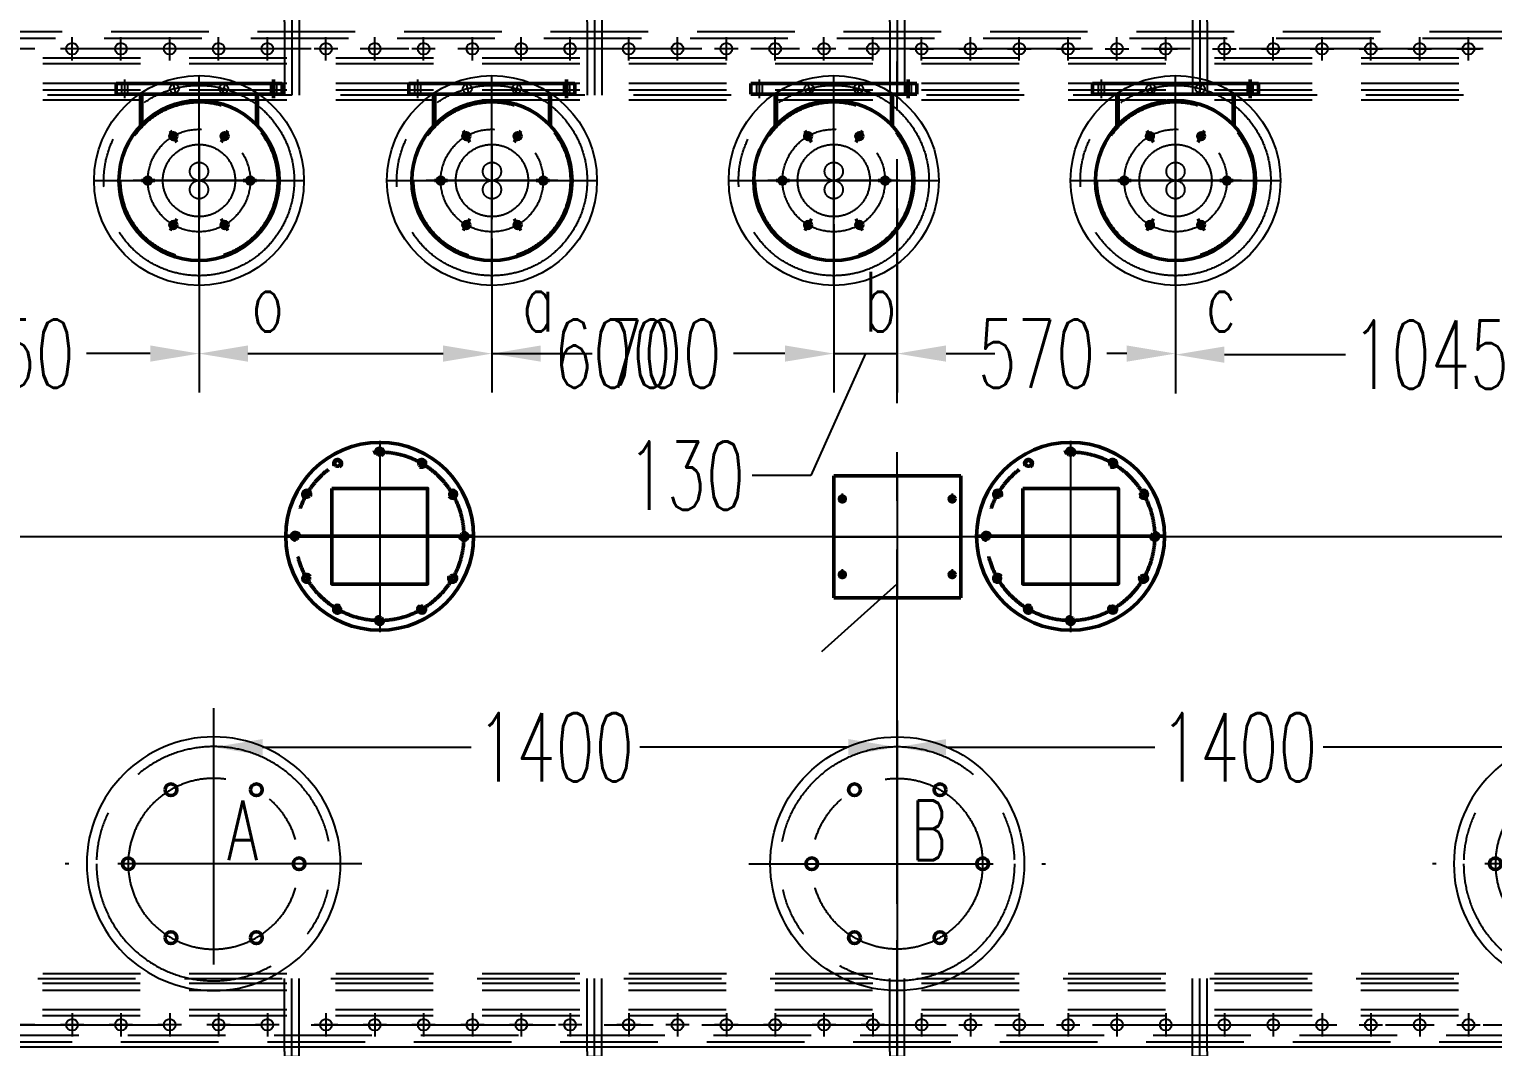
# Model space of a CAD drawing. Header units: millimetres. Extents: x -1000 to 22760, y -400 to 16400.
# Drawn here: x 2776 to 5773, y 2989 to 5074 of the extents above; entities that cross this region are included whole.
import ezdxf

# ---------------------------------------------------------------- set-up
doc = ezdxf.new("R2010")
doc.units = ezdxf.units.MM
doc.header["$LTSCALE"] = 400
for name, pattern in [('CENTER', [2, 1.25, -0.25, 0.25, -0.25]), ('CENTER2', [28.575, 19.05, -3.175, 3.175, -3.175]), ('DASHED', [0.75, 0.5, -0.25]), ('PHANTOM', [2.5, 1.25, -0.25, 0.25, -0.25, 0.25, -0.25])]:
    doc.linetypes.add(name, pattern=pattern)
for name, color, linetype, lineweight in [('0粗实线层', 7, 'Continuous', 50), ('1虚线层', 5, 'DASHED', 25), ('2中心线层', 1, 'CENTER', 25), ('3双点划线层', 4, 'PHANTOM', 25), ('4细实线层', 2, 'Continuous', 25), ('5文字层', 6, 'Continuous', 25)]:
    doc.layers.add(name, color=color, linetype=linetype, lineweight=lineweight)
doc.layers.add('中心线', color=1, linetype='CENTER2')
doc.styles.add('PC_TEXTSTYLE', font='txt.shx', dxfattribs={"width": 0.67, "bigfont": 'hztxt.shx'})
doc.styles.add('TH_GBDIM', font='txt.shx', dxfattribs={"width": 0.67, "bigfont": 'hztxt.shx'})
doc.dimstyles.new('TH_GBDIM', dxfattribs={"dimscale": 40, "dimtxt": 3.5, "dimasz": 2.5, "dimexe": 2, "dimexo": 0, "dimgap": 1.5, "dimtad": 0, "dimtoh": 1, "dimdec": 1, "dimdsep": 46, "dimtxsty": 'TH_GBDIM', "dimcen": 2.5, "dimclrd": 3, "dimclre": 3, "dimclrt": 6, "dimadec": 0, "dimazin": 2, "dimtfac": 0.714286, "dimtdec": 1, "dimtmove": 0, "dimatfit": 3, "dimfxl": 0, "dimtzin": 0, "dimlwd": -1, "dimlwe": -1, "dimarcsym": 0})

# ---------------------------------------------------------------- blocks, each defined once
blk = doc.blocks.new('A$C2EB3477B')
at = {"linetype": 'Continuous'}
for p, q in [((-1185, 160), (-1215, 160)), ((-1215, 160), (-1215, 150)), ((-1185, 150), (-1185, 160))]:
    blk.add_line(p, q, dxfattribs=at)
at = {"color": 6, "linetype": 'Continuous'}
for p, q in [((-1215, 150), (-1215, 0)), ((-1185, 150), (-1185, 0))]:
    blk.add_line(p, q, dxfattribs=at)
at = {"color": 1, "linetype": 'CENTER'}
blk.add_line((-1200, 173.1), (-1200, 0), dxfattribs=at)
blk = doc.blocks.new('*D33')
at = {"color": 3}
for p, q in [((4553.8, 3545.3), (4553.8, 2691.6)), ((1903.8, 3299.9), (1903.8, 2691.6)), ((2003.8, 2771.6), (3050.3, 2771.6)), ((4453.8, 2771.6), (3407.2, 2771.6))]:
    blk.add_line(p, q, dxfattribs=at)
for points in [[(2003.8, 2788.3), (2003.8, 2755), (1903.8, 2771.6)], [(4453.8, 2788.3), (4453.8, 2755), (4553.8, 2771.6)]]:
    blk.add_solid(points, dxfattribs=at)
at = {"layer": 'Defpoints', "color": 0}
for p in [(4553.8, 3545.3), (1903.8, 3299.9), (4553.8, 2771.6)]:
    blk.add_point(p, dxfattribs=at)
at = {"color": 6, "insert": (3228.8, 2771.6), "char_height": 140, "attachment_point": 5, "style": 'TH_GBDIM'}
blk.add_mtext('2650', dxfattribs=at)
blk = doc.blocks.new('A$C6EA47284')
for centre in [(1065, 2000), (1165, 2000), (1265, 2000), (1365, 2000), (1465, 2000), (1585, 2000), (1685, 2000), (1785, 2000), (1885, 2000), (1985, 2000), (2085, 2000), (2205, 2000), (2305, 2000), (2405, 2000), (2505, 2000), (2605, 2000), (2705, 2000), (2805, 2000), (2905, 2000), (3005, 2000), (3105, 2000), (3205, 2000), (3305, 2000), (3425, 2000), (3525, 2000), (3625, 2000), (3725, 2000), (3825, 2000), (3925, 2000), (1065, 0), (1165, 0), (1265, 0), (1365, 0), (1465, 0), (1585, 0), (1685, 0), (1785, 0), (1885, 0), (1985, 0), (2085, 0), (2205, 0), (2305, 0), (2405, 0), (2505, 0), (2605, 0), (2705, 0), (2805, 0), (2905, 0), (3005, 0), (3105, 0), (3205, 0), (3305, 0), (3425, 0), (3525, 0), (3625, 0), (3725, 0), (3825, 0), (3925, 0)]:
    blk.add_circle(centre, 12)
at = {"layer": '2中心线层'}
for p, q in [((1065, 1976), (1065, 2024)), ((1165, 1976), (1165, 2024)), ((1265, 1976), (1265, 2024)), ((1365, 1976), (1365, 2024)), ((1465, 1976), (1465, 2024)), ((1585, 1976), (1585, 2024)), ((1685, 1976), (1685, 2024)), ((1785, 1976), (1785, 2024)), ((1885, 1976), (1885, 2024)), ((1985, 1976), (1985, 2024)), ((2085, 1976), (2085, 2024)), ((2205, 1976), (2205, 2024)), ((2305, 1976), (2305, 2024)), ((2405, 1976), (2405, 2024)), ((2505, 1976), (2505, 2024)), ((2605, 1976), (2605, 2024)), ((2705, 1976), (2705, 2024)), ((2805, 1976), (2805, 2024)), ((2905, 1976), (2905, 2024)), ((3005, 1976), (3005, 2024)), ((3105, 1976), (3105, 2024)), ((3205, 1976), (3205, 2024)), ((3305, 1976), (3305, 2024)), ((3425, 1976), (3425, 2024)), ((3525, 1976), (3525, 2024)), ((3625, 1976), (3625, 2024)), ((3725, 1976), (3725, 2024)), ((3825, 1976), (3825, 2024)), ((3925, 1976), (3925, 2024)), ((989, 2000), (941, 2000)), ((1089, 2000), (1041, 2000)), ((1189, 2000), (1141, 2000)), ((1289, 2000), (1241, 2000)), ((1389, 2000), (1341, 2000)), ((1489, 2000), (1441, 2000)), ((1609, 2000), (1561, 2000)), ((1709, 2000), (1661, 2000)), ((1809, 2000), (1761, 2000)), ((1909, 2000), (1861, 2000)), ((2009, 2000), (1961, 2000)), ((2109, 2000), (2061, 2000)), ((2229, 2000), (2181, 2000)), ((2329, 2000), (2281, 2000)), ((2429, 2000), (2381, 2000)), ((2529, 2000), (2481, 2000)), ((2629, 2000), (2581, 2000)), ((2729, 2000), (2681, 2000)), ((2781, 2000), (2829, 2000)), ((2881, 2000), (2929, 2000)), ((2981, 2000), (3029, 2000)), ((3081, 2000), (3129, 2000)), ((3181, 2000), (3229, 2000)), ((3281, 2000), (3329, 2000)), ((3401, 2000), (3449, 2000)), ((3501, 2000), (3549, 2000)), ((3601, 2000), (3649, 2000)), ((3701, 2000), (3749, 2000)), ((3801, 2000), (3849, 2000)), ((3901, 2000), (3949, 2000)), ((989, 0), (941, 0)), ((1089, 0), (1041, 0)), ((1065, 24), (1065, -24)), ((1189, 0), (1141, 0)), ((1165, 24), (1165, -24)), ((1289, 0), (1241, 0)), ((1265, 24), (1265, -24)), ((1389, 0), (1341, 0)), ((1365, 24), (1365, -24)), ((1489, 0), (1441, 0)), ((1465, 24), (1465, -24)), ((1609, 0), (1561, 0)), ((1585, 24), (1585, -24)), ((1709, 0), (1661, 0)), ((1685, 24), (1685, -24)), ((1809, 0), (1761, 0)), ((1785, 24), (1785, -24)), ((1909, 0), (1861, 0)), ((1885, 24), (1885, -24)), ((2009, 0), (1961, 0)), ((1985, 24), (1985, -24)), ((2109, 0), (2061, 0)), ((2085, 24), (2085, -24)), ((2229, 0), (2181, 0)), ((2205, 24), (2205, -24)), ((2329, 0), (2281, 0)), ((2305, 24), (2305, -24)), ((2429, 0), (2381, 0)), ((2405, 24), (2405, -24)), ((2529, 0), (2481, 0)), ((2505, 24), (2505, -24)), ((2629, 0), (2581, 0)), ((2605, 24), (2605, -24)), ((2729, 0), (2681, 0)), ((2705, 24), (2705, -24)), ((2781, 0), (2829, 0)), ((2805, 24), (2805, -24)), ((2881, 0), (2929, 0)), ((2905, 24), (2905, -24)), ((2981, 0), (3029, 0)), ((3005, 24), (3005, -24)), ((3081, 0), (3129, 0)), ((3105, 24), (3105, -24)), ((3181, 0), (3229, 0)), ((3205, 24), (3205, -24)), ((3281, 0), (3329, 0)), ((3305, 24), (3305, -24)), ((3401, 0), (3449, 0)), ((3425, 24), (3425, -24)), ((3501, 0), (3549, 0)), ((3525, 24), (3525, -24)), ((3601, 0), (3649, 0)), ((3625, 24), (3625, -24)), ((3701, 0), (3749, 0)), ((3725, 24), (3725, -24)), ((3801, 0), (3849, 0)), ((3825, 24), (3825, -24)), ((3901, 0), (3949, 0)), ((3925, 24), (3925, -24))]:
    blk.add_line(p, q, dxfattribs=at)
blk = doc.blocks.new('hghghg')
for centre in [(4104.4, -151.6), (4279.4, -151.6), (4016.9, -303.2), (4366.9, -303.2), (4104.4, -454.7), (4279.4, -454.7)]:
    blk.add_circle(centre, 12)
at = {"layer": '2中心线层'}
for p, q in [((4191.9, -9.4), (4191.9, -596.9)), ((3888.2, -303.2), (4495.7, -303.2))]:
    blk.add_line(p, q, dxfattribs=at)
for radius in [240, 175]:
    blk.add_circle((4191.9, -303.2), radius, dxfattribs=at)
at = {"layer": '4细实线层', "color": 0}
blk.add_circle((4191.9, -303.2), 260, dxfattribs=at)
blk = doc.blocks.new('中压升高座')
blk.add_line((3746.1, 2059.1), (3746.1, 2006.1))
blk.add_line((3746.1, 2059.1), (3746.1, 2006.1))
for centre, radius in [((3746.1, 1984.1), 215), ((3695.6, 2172.4), 9.5), ((3796.6, 2172.4), 9.5)]:
    blk.add_circle(centre, radius)
at = {"layer": '0粗实线层', "color": 1}
blk.add_line((3898.6, 2190.8), (3898.6, 2153), dxfattribs=at)
at = {"layer": '0粗实线层'}
for p, q in [((3576.1, 2161.1), (3576.1, 2183.1)), ((3576.1, 2183.1), (3916.1, 2183.1)), ((3916.1, 2161.1), (3576.1, 2161.1)), ((3626.1, 2161.1), (3626.1, 2095.9)), ((3866.1, 2161.1), (3866.1, 2095.9)), ((3916.1, 2183.1), (3916.1, 2161.1))]:
    blk.add_line(p, q, dxfattribs=at)
at = {"layer": '0粗实线层', "color": 1, "linetype": 'CENTER'}
for p, q in [((3687.1, 2086.2), (3700.7, 2062.7)), ((3805.1, 2086.2), (3791.5, 2062.7)), ((3628.2, 1984.1), (3655.3, 1984.1)), ((3864, 1984.1), (3836.8, 1984.1)), ((3687.1, 1881.9), (3700.7, 1905.5)), ((3805.1, 1881.9), (3791.5, 1905.5))]:
    blk.add_line(p, q, dxfattribs=at)
at = {"layer": '0粗实线层'}
for centre, radius in [((3746.1, 1984.1), 164), ((3693.6, 2075), 7), ((3798.6, 2075), 7), ((3641.1, 1984.1), 7), ((3851.1, 1984.1), 7), ((3693.6, 1893.1), 7), ((3798.6, 1893.1), 7)]:
    blk.add_circle(centre, radius, dxfattribs=at)
at = {"layer": '1虚线层', "color": 5}
for p, q in [((3587.6, 2183.1), (3587.6, 2161.1)), ((3599.6, 2183.1), (3599.6, 2161.1)), ((3630.1, 2161.1), (3630.1, 2100)), ((3862.1, 2161.1), (3862.1, 2100)), ((3892.6, 2183.1), (3892.6, 2161.1)), ((3904.6, 2183.1), (3904.6, 2161.1))]:
    blk.add_line(p, q, dxfattribs=at)
blk.add_circle((3746.1, 1984.1), 160, dxfattribs=at)
at = {"layer": '2中心线层', "color": 1}
for p, q in [((3593.6, 2190.8), (3593.6, 2153)), ((3898.6, 2190.8), (3898.6, 2153))]:
    blk.add_line(p, q, dxfattribs=at)
at = {"layer": '2中心线层'}
for p, q in [((3746.1, 1769.1), (3746.1, 2199.1)), ((3693.2, 2181.6), (3698.1, 2163.3)), ((3799, 2181.6), (3794.1, 2163.3)), ((3531.1, 1984.1), (3961.1, 1984.1)), ((3611.1, 1984.1), (3881.1, 1984.1)), ((3881.1, 1984.1), (3611.1, 1984.1))]:
    blk.add_line(p, q, dxfattribs=at)
blk.add_circle((3746.1, 1984.1), 195, dxfattribs=at)
at = {"layer": '2中心线层', "color": 1, "linetype": 'CENTER'}
blk.add_circle((3746.1, 1984.1), 105, dxfattribs=at)
at = {"layer": '3双点划线层', "color": 4}
for centre, radius in [((3746.1, 1984.1), 74), ((3746.1, 2002.8), 18.7), ((3746.1, 1965.4), 18.7)]:
    blk.add_circle(centre, radius, dxfattribs=at)
at = {"layer": '中心线'}
for p, q in [((3746.1, 1912.9), (3746.1, 2063.5)), ((3746.1, 1912.9), (3746.1, 2063.5)), ((3746.1, 2055.2), (3746.1, 1904.6)), ((3746.1, 2055.2), (3746.1, 1904.6))]:
    blk.add_line(p, q, dxfattribs=at)
blk = doc.blocks.new('A$C10221DA8')
at = {"layer": '0粗实线层', "color": 1, "linetype": 'CENTER'}
blk.add_line((192.5, 1), (-192.5, 1), dxfattribs=at)
at = {"layer": '0粗实线层'}
blk.add_lwpolyline([(-98, 99), (98, 99), (98, -97), (-98, -97)], close=True, dxfattribs=at)
at = {"layer": '0粗实线层', "linetype": 'ByBlock'}
blk.add_circle((0, 1), 192.5, dxfattribs=at)
at = {"layer": '0粗实线层', "color": 1, "linetype": 'CENTER'}
for centre, radius in [((0, 1), 172.5), ((-86.2, 150.4), 6), ((0, 173.5), 6), ((86.2, 150.4), 6), ((-149.4, 87.2), 6), ((149.4, 87.2), 6), ((-172.5, 1), 6), ((172.5, 1), 6), ((-149.4, -85.2), 6), ((149.4, -85.2), 6), ((-86.2, -148.4), 6), ((86.2, -148.4), 6), ((0, -171.5), 6)]:
    blk.add_circle(centre, radius, dxfattribs=at)
at = {"layer": '0粗实线层'}
for centre, start, end in [((0, 173.5), 300, 211.3287), ((-86.2, 150.4), 300, 211.3287), ((86.2, 150.4), 240, 151.3287), ((-149.4, 87.2), 330, 241.3287), ((149.4, 87.2), 210, 121.3287), ((-172.5, 1), 0, 271.3287), ((172.5, 1), 180, 91.3287), ((-149.4, -85.2), 30, 301.3287), ((149.4, -85.2), 150, 61.3287), ((-86.2, -148.4), 60, 331.3287), ((86.2, -148.4), 120, 31.3287), ((0, -171.5), 90, 1.3287)]:
    blk.add_arc(centre, 8, start, end, dxfattribs=at)
at = {"layer": '2中心线层', "color": 1}
for p, q in [((0, 196.5), (0, -194.5)), ((0, 195.5), (0, -195.5))]:
    blk.add_line(p, q, dxfattribs=at)
blk = doc.blocks.new('*D129')
at = {"color": 3}
for p, q in [((3123.8, 4631.1), (3123.8, 4329.4)), ((3723.8, 4631.1), (3723.8, 4329.4)), ((3223.8, 4409.4), (3623.8, 4409.4)), ((3723.8, 4409.4), (3823.8, 4409.4))]:
    blk.add_line(p, q, dxfattribs=at)
for points in [[(3223.8, 4426.1), (3223.8, 4392.8), (3123.8, 4409.4)], [(3623.8, 4426.1), (3623.8, 4392.8), (3723.8, 4409.4)]]:
    blk.add_solid(points, dxfattribs=at)
at = {"layer": 'Defpoints', "color": 0}
for p in [(3123.8, 4631.1), (3723.8, 4631.1), (3723.8, 4409.4)]:
    blk.add_point(p, dxfattribs=at)
at = {"color": 6, "insert": (3971, 4409.4), "char_height": 140, "attachment_point": 5, "style": 'TH_GBDIM'}
blk.add_mtext('600', dxfattribs=at)
blk = doc.blocks.new('*D130')
at = {"color": 3}
for p, q in [((4423.8, 4674.6), (4423.8, 4329.4)), ((3723.8, 4645.5), (3723.8, 4329.4)), ((3823.8, 4409.4), (3929.3, 4409.4)), ((4323.8, 4409.4), (4218.2, 4409.4))]:
    blk.add_line(p, q, dxfattribs=at)
for points in [[(3823.8, 4426.1), (3823.8, 4392.8), (3723.8, 4409.4)], [(4323.8, 4426.1), (4323.8, 4392.8), (4423.8, 4409.4)]]:
    blk.add_solid(points, dxfattribs=at)
at = {"layer": 'Defpoints', "color": 0}
for p in [(4423.8, 4674.6), (3723.8, 4645.5), (4423.8, 4409.4)]:
    blk.add_point(p, dxfattribs=at)
at = {"color": 6, "insert": (4073.8, 4409.4), "char_height": 140, "attachment_point": 5, "style": 'TH_GBDIM'}
blk.add_mtext('700', dxfattribs=at)
blk = doc.blocks.new('*D131')
at = {"color": 3}
for p, q in [((4423.8, 4674.6), (4423.8, 4329.4)), ((4553.8, 4639.3), (4553.8, 4329.4)), ((4323.8, 4409.4), (4223.8, 4409.4)), ((4488.8, 4409.4), (4376.9, 4159.5)), ((4423.8, 4409.4), (4553.8, 4409.4)), ((4423.8, 4409.4), (4553.8, 4409.4)), ((4653.8, 4409.4), (4753.8, 4409.4)), ((4376.9, 4159.5), (4256.9, 4159.5))]:
    blk.add_line(p, q, dxfattribs=at)
for points in [[(4323.8, 4426.1), (4323.8, 4392.8), (4423.8, 4409.4)], [(4653.8, 4426.1), (4653.8, 4392.8), (4553.8, 4409.4)]]:
    blk.add_solid(points, dxfattribs=at)
at = {"layer": 'Defpoints', "color": 0}
for p in [(4423.8, 4674.6), (4553.8, 4639.3), (4553.8, 4409.4)]:
    blk.add_point(p, dxfattribs=at)
at = {"color": 6, "insert": (4121.8, 4159.5), "char_height": 140, "attachment_point": 5, "style": 'TH_GBDIM'}
blk.add_mtext('130', dxfattribs=at)
blk = doc.blocks.new('*D132')
at = {"color": 3}
for p, q in [((4553.8, 4707), (4553.8, 4329.4)), ((5123.8, 4485.4), (5123.8, 4329.4)), ((4653.8, 4409.4), (4694.3, 4409.4)), ((5023.8, 4409.4), (4983.2, 4409.4))]:
    blk.add_line(p, q, dxfattribs=at)
for points in [[(4653.8, 4426.1), (4653.8, 4392.8), (4553.8, 4409.4)], [(5023.8, 4426.1), (5023.8, 4392.8), (5123.8, 4409.4)]]:
    blk.add_solid(points, dxfattribs=at)
at = {"layer": 'Defpoints', "color": 0}
for p in [(4553.8, 4707), (5123.8, 4485.4), (5123.8, 4409.4)]:
    blk.add_point(p, dxfattribs=at)
at = {"color": 6, "insert": (4838.8, 4409.4), "char_height": 140, "attachment_point": 5, "style": 'TH_GBDIM'}
blk.add_mtext('570', dxfattribs=at)
blk = doc.blocks.new('*D133')
at = {"color": 3}
for p, q in [((6168.8, 4748.5), (6168.8, 4327.3)), ((5123.8, 4716.1), (5123.8, 4327.3)), ((5223.8, 4407.3), (5471.8, 4407.3)), ((6068.8, 4407.3), (5820.8, 4407.3))]:
    blk.add_line(p, q, dxfattribs=at)
for points in [[(5223.8, 4424), (5223.8, 4390.6), (5123.8, 4407.3)], [(6068.8, 4424), (6068.8, 4390.6), (6168.8, 4407.3)]]:
    blk.add_solid(points, dxfattribs=at)
at = {"layer": 'Defpoints', "color": 0}
for p in [(6168.8, 4748.5), (5123.8, 4716.1), (6168.8, 4407.3)]:
    blk.add_point(p, dxfattribs=at)
at = {"color": 6, "insert": (5646.3, 4407.3), "char_height": 140, "attachment_point": 5, "style": 'TH_GBDIM'}
blk.add_mtext('1045', dxfattribs=at)
blk = doc.blocks.new('*D135')
at = {"color": 3}
for p, q in [((3123.8, 4648.5), (3123.8, 4329.4)), ((2373.8, 4580.5), (2373.8, 4329.4)), ((2473.8, 4409.4), (2604.3, 4409.4)), ((3023.8, 4409.4), (2893.2, 4409.4))]:
    blk.add_line(p, q, dxfattribs=at)
for points in [[(2473.8, 4426.1), (2473.8, 4392.8), (2373.8, 4409.4)], [(3023.8, 4426.1), (3023.8, 4392.8), (3123.8, 4409.4)]]:
    blk.add_solid(points, dxfattribs=at)
at = {"layer": 'Defpoints', "color": 0}
for p in [(3123.8, 4648.5), (2373.8, 4580.5), (3123.8, 4409.4)]:
    blk.add_point(p, dxfattribs=at)
at = {"color": 6, "insert": (2748.8, 4409.4), "char_height": 140, "attachment_point": 5, "style": 'TH_GBDIM'}
blk.add_mtext('750', dxfattribs=at)
blk = doc.blocks.new('*D136')
at = {"color": 3}
for p, q in [((3153.8, 3282), (3153.8, 3682.9)), ((4553.8, 3282), (4553.8, 3682.9)), ((3253.8, 3602.9), (3681.2, 3602.9)), ((4453.8, 3602.9), (4026.4, 3602.9))]:
    blk.add_line(p, q, dxfattribs=at)
for points in [[(3253.8, 3619.5), (3253.8, 3586.2), (3153.8, 3602.9)], [(4453.8, 3619.5), (4453.8, 3586.2), (4553.8, 3602.9)]]:
    blk.add_solid(points, dxfattribs=at)
at = {"layer": 'Defpoints', "color": 0}
for p in [(4553.8, 3602.9), (3153.8, 3282), (4553.8, 3282)]:
    blk.add_point(p, dxfattribs=at)
at = {"color": 6, "insert": (3853.8, 3602.9), "char_height": 140, "attachment_point": 5, "style": 'TH_GBDIM'}
blk.add_mtext('1400', dxfattribs=at)
blk = doc.blocks.new('*D137')
at = {"color": 3}
for p, q in [((4553.8, 3282), (4553.8, 3682.9)), ((5953.8, 3432.6), (5953.8, 3682.9)), ((4653.8, 3602.9), (5081.2, 3602.9)), ((5853.8, 3602.9), (5426.4, 3602.9))]:
    blk.add_line(p, q, dxfattribs=at)
for points in [[(4653.8, 3619.5), (4653.8, 3586.2), (4553.8, 3602.9)], [(5853.8, 3619.5), (5853.8, 3586.2), (5953.8, 3602.9)]]:
    blk.add_solid(points, dxfattribs=at)
at = {"layer": 'Defpoints', "color": 0}
for p in [(5953.8, 3602.9), (5953.8, 3432.6), (4553.8, 3282)]:
    blk.add_point(p, dxfattribs=at)
at = {"color": 6, "insert": (5253.8, 3602.9), "char_height": 140, "attachment_point": 5, "style": 'TH_GBDIM'}
blk.add_mtext('1400', dxfattribs=at)

msp = doc.modelspace()

# ---------------------------------------------------------------- linework, layer by layer
at = {"color": 1}
msp.add_line((8121.705, 4034.032), (1568.574, 4034.032), dxfattribs=at)
at = {"color": 3}
msp.add_line((4399.587, 3799.051), (4553.76, 3937.495), dxfattribs=at)
msp.add_line((1753.76, 2989.033), (7353.76, 2989.033))
at = {"layer": '0粗实线层'}
for p, q in [((4423.76, 4159.032), (4423.76, 3909.032)), ((4683.76, 4159.032), (4423.76, 4159.032)), ((4683.76, 3909.032), (4683.76, 4159.032)), ((4423.76, 3909.032), (4683.76, 3909.032))]:
    msp.add_line(p, q, dxfattribs=at)
for centre in [(4441.26, 4111.532), (4666.26, 4111.532), (4666.26, 4111.532), (4441.26, 3956.532), (4666.26, 3956.532), (4666.26, 3956.532)]:
    msp.add_circle(centre, 6, dxfattribs=at)
at = {"layer": '1虚线层'}
for p, q in [((7343.76, 5069.033), (1763.76, 5069.033)), ((7329.76, 5055.033), (1777.76, 5055.033)), ((7203.76, 5015.033), (1903.76, 5015.033)), ((7203.76, 5003.033), (1903.76, 5003.033)), ((7203.76, 4963.033), (1903.76, 4963.033)), ((7203.76, 4949.033), (1903.76, 4949.033)), ((7213.76, 4939.033), (1893.76, 4939.033)), ((7203.76, 4929.033), (1903.76, 4929.033)), ((1893.76, 3129.033), (7213.76, 3129.033)), ((1903.467, 3119.033), (7204.053, 3119.033)), ((1903.76, 3139.033), (7203.76, 3139.033)), ((1903.378, 3105.033), (7204.143, 3105.033)), ((1903.378, 3065.033), (7204.143, 3065.033)), ((1903.378, 3053.033), (7204.143, 3053.033)), ((1763.76, 2999.033), (7343.76, 2999.033)), ((1777.76, 3013.033), (7329.76, 3013.033))]:
    msp.add_line(p, q, dxfattribs=at)
at = {"layer": '2中心线层'}
for p, q in [((4553.76, 2707.641), (4553.76, 5509.034)), ((7353.76, 5034.033), (1753.76, 5034.033)), ((4553.76, 4159.032), (4553.76, 3909.032)), ((4435.26, 4111.532), (4447.26, 4111.532)), ((4441.26, 4122.549), (4441.26, 4102.278)), ((4660.26, 4111.532), (4672.26, 4111.532)), ((4666.26, 4122.549), (4666.26, 4102.278)), ((4423.76, 4034.032), (4683.76, 4034.032)), ((4435.26, 3956.532), (4447.26, 3956.532)), ((4441.26, 3967.549), (4441.26, 3947.278)), ((4660.26, 3956.532), (4672.26, 3956.532)), ((4666.26, 3967.549), (4666.26, 3947.278)), ((1753.76, 3034.033), (7353.76, 3034.033))]:
    msp.add_line(p, q, dxfattribs=at)

# ---------------------------------------------------------------- block references
at = {"xscale": -1}
for p in [(2113.749, 4939.033), (2733.76, 4939.033), (3353.76, 4939.033)]:
    msp.add_blockref('A$C2EB3477B', p, dxfattribs=at)
for p, rotation in [((6373.761, 4939.038), 0.0001339189091586887), ((2113.749, 3129.031), 180), ((2733.76, 3129.031), 180), ((3353.76, 3129.031), 180)]:
    msp.add_blockref('A$C2EB3477B', p, dxfattribs=dict(rotation=rotation))
for name, p in [('A$C6EA47284', (1798.76, 3034.033)), ('中压升高座', (-622.332, 2779.957)), ('中压升高座', (-22.332, 2779.957)), ('中压升高座', (677.668, 2779.957)), ('中压升高座', (1377.668, 2779.957)), ('A$C10221DA8', (3493.76, 4034.032)), ('A$C10221DA8', (4908.76, 4034.032))]:
    msp.add_blockref(name, p)
at = {"xscale": -1, "rotation": 179.9998660810387}
msp.add_blockref('A$C2EB3477B', (6373.761, 3129.027), dxfattribs=at)
at = {"layer": '0粗实线层', "color": 0, "xscale": -1}
for p in [(7345.675, 3667.221), (10145.675, 3667.221)]:
    msp.add_blockref('hghghg', p, dxfattribs=at)
at = {"layer": '0粗实线层', "color": 0}
msp.add_blockref('hghghg', (361.845, 3667.221), dxfattribs=at)

# ---------------------------------------------------------------- texts
at = {"layer": '5文字层', "style": 'PC_TEXTSTYLE', "width": 0.67}
for s, p in [('b', (4485.583, 4454.358)), ('o', (3231.109, 4454.358)), ('a', (3785.583, 4454.358)), ('c', (5185.583, 4454.358)), ('A', (3181.545, 3371.225)), ('B', (4581.545, 3371.225))]:
    msp.add_text(s, height=122.5, dxfattribs=at).set_placement(p)

# ---------------------------------------------------------------- dimensions: what is measured, and where the dimension line sits
for base, p1, p2, picture, middle in [((6168.76, 4407.3), (5123.76, 4716.065), (6168.76, 4748.529), '*D133', (5646.26, 4407.3)), ((3123.76, 4409.422), (2373.76, 4580.468), (3123.76, 4648.456), '*D135', (2748.76, 4409.422)), ((4423.76, 4409.422), (3723.76, 4645.535), (4423.76, 4674.551), '*D130', (4073.76, 4409.422)), ((3723.76, 4409.422), (3123.76, 4631.139), (3723.76, 4631.139), '*D129', (3971.024, 4409.422)), ((4553.76, 3602.872), (3153.76, 3282.019), (4553.76, 3282.019), '*D136', (3853.76, 3602.872)), ((5953.76, 3602.872), (4553.76, 3282.019), (5953.76, 3432.602), '*D137', (5253.76, 3602.872)), ((4553.76, 2771.641), (1903.76, 3299.864), (4553.76, 3545.285), '*D33', (3228.76, 2771.641))]:
    dim = msp.add_linear_dim(base=base, p1=p1, p2=p2, dimstyle='TH_GBDIM')
    dim.commit()
    dim.dimension.update_dxf_attribs({"geometry": picture, "text_midpoint": middle})
dim = msp.add_linear_dim(base=(5123.76, 4409.422), p1=(4553.76, 4706.984), p2=(5123.76, 4485.422), dimstyle='TH_GBDIM')
dim.commit()
dim.dimension.update_dxf_attribs({"geometry": '*D132', "text_midpoint": (4838.76, 4409.422), "dimtype": 160})
dim = msp.add_linear_dim(base=(4553.76, 4409.422), p1=(4423.76, 4674.551), p2=(4553.76, 4639.269), dimstyle='TH_GBDIM', override={"dimtmove": 1})
dim.commit()
dim.dimension.update_dxf_attribs({"geometry": '*D131', "text_midpoint": (4196.913, 4159.478), "dimtype": 160})

doc.saveas('drawing.dxf')
